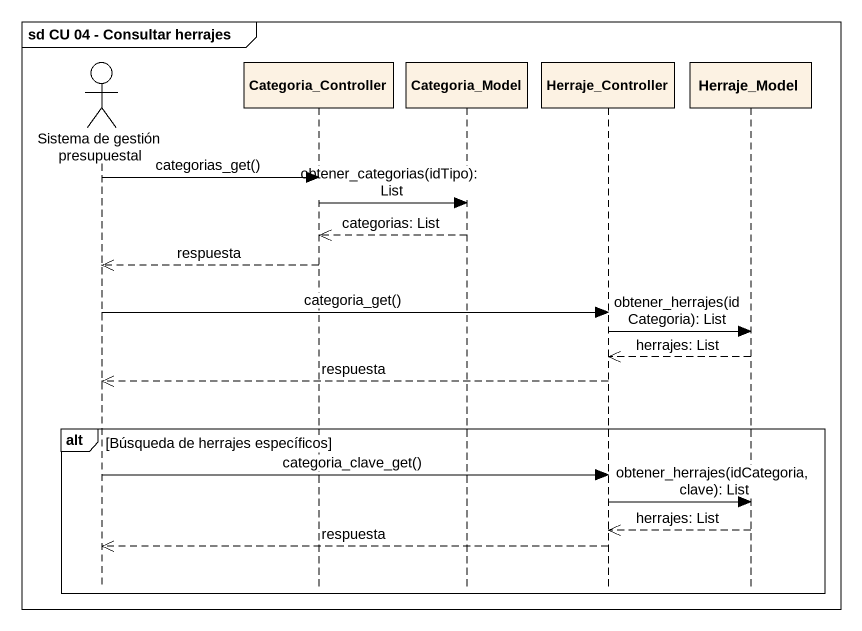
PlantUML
@startuml
mainframe sd CU 04 - Consultar herrajes
hide footbox
actor "Sistema de gestión presupuestal" as Sistema_de_gestión
participant Categoria_Controller
participant Categoria_Model
participant Herraje_Controller
participant Herraje_Model

Sistema_de_gestión -> Categoria_Controller : categorias_get()
Categoria_Controller -> Categoria_Model : obtener_categorias(idTipo): List
Categoria_Model -->> Categoria_Controller : categorias: List
Categoria_Controller -->> Sistema_de_gestión : respuesta
Sistema_de_gestión -> Herraje_Controller : categoria_get()
Herraje_Controller -> Herraje_Model : obtener_herrajes(idCategoria): List
Herraje_Model -->> Herraje_Controller : herrajes: List
Herraje_Controller -->> Sistema_de_gestión : respuesta
alt Búsqueda de herrajes específicos
  Sistema_de_gestión -> Herraje_Controller : categoria_clave_get()
  Herraje_Controller -> Herraje_Model : obtener_herrajes(idCategoria, clave): List
  Herraje_Model -->> Herraje_Controller : herrajes: List
  Herraje_Controller -->> Sistema_de_gestión : respuesta
end
@enduml
